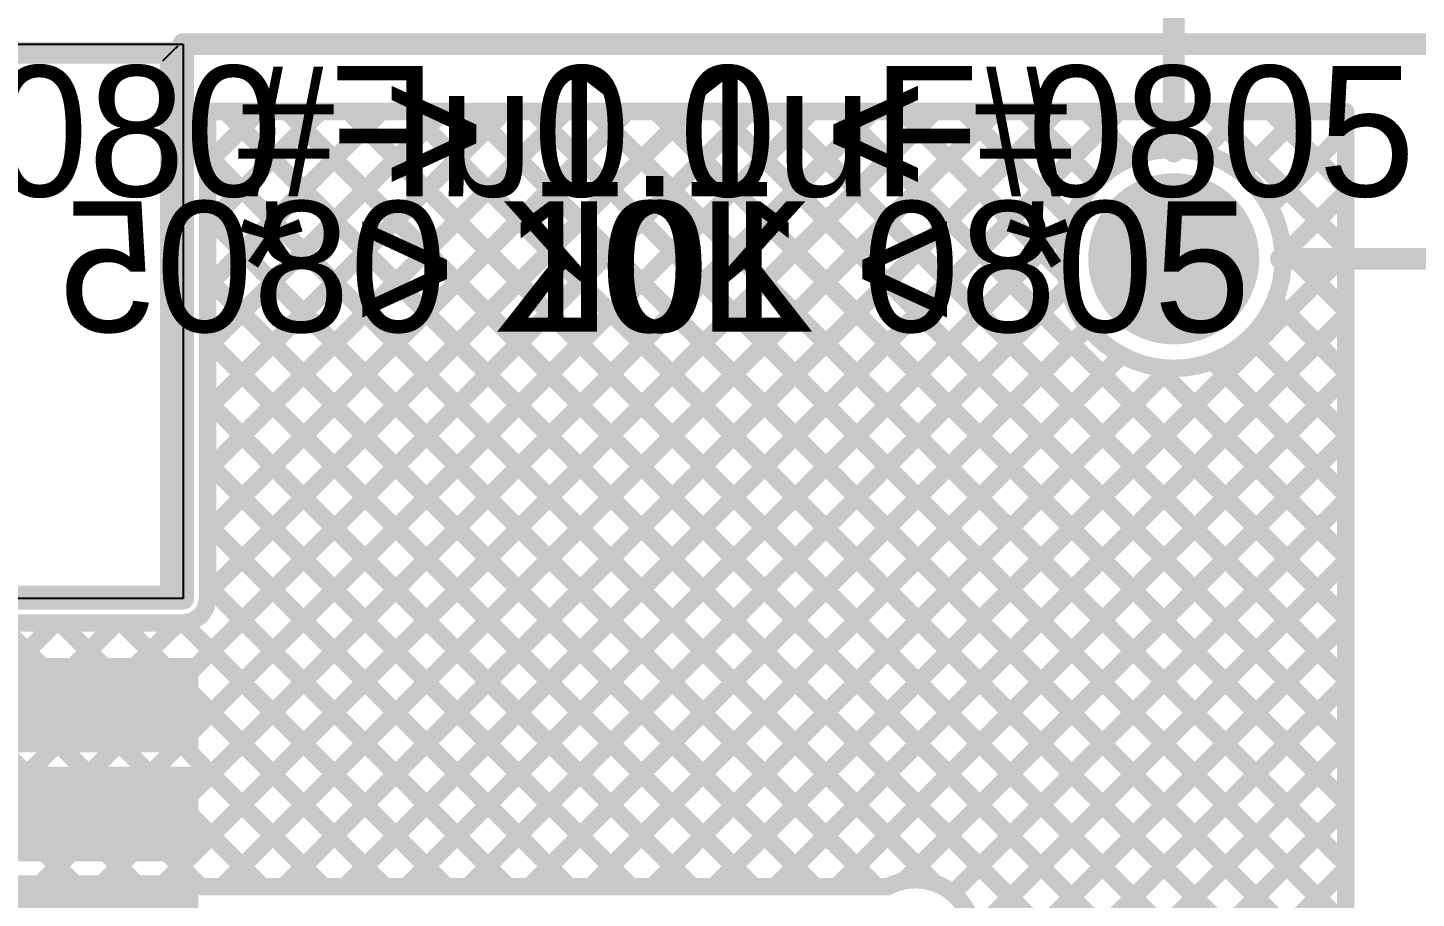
# Model space of a CAD drawing. Header units: millimetres. Extents: x 9.08 to 12.48, y 2.73 to 6.
# Drawn here: x 11.455 to 12.094, y 5.147 to 5.548 of the extents above; entities that cross this region are included whole.
import ezdxf

# ---------------------------------------------------------------- set-up
doc = ezdxf.new("R2010")
doc.units = ezdxf.units.MM
doc.header["$MEASUREMENT"] = 0
for name, color, linetype in [('BottomLayer', 5, 'Continuous'), ('BottomOverlay', 54, 'Continuous'), ('BottomSolder', 6, 'Continuous'), ('Mechanical1', 6, 'Continuous'), ('Mechanical13', 56, 'Continuous'), ('MultiLayer', 9, 'Continuous'), ('PadHoleLayer', 156, 'Continuous'), ('TopLayer', 1, 'Continuous'), ('TopOverlay', 2, 'Continuous'), ('TopPaste', 8, 'Continuous'), ('TopSolder', 216, 'Continuous')]:
    doc.layers.add(name, color=color, linetype=linetype)

# ---------------------------------------------------------------- blocks, each defined once
blk = doc.blocks.new('ESP32_WROOM_32__16MB__46')
at = {"layer": 'TopLayer'}
for points in [[(0.29528, 0.32697), (0.37402, 0.32697), (0.29528, 0.3624), (0.37402, 0.3624)], [(0.29528, 0.27697), (0.37402, 0.27697), (0.29528, 0.3124), (0.37402, 0.3124)], [(0.29528, 0.22697), (0.37402, 0.22697), (0.29528, 0.2624), (0.37402, 0.2624)]]:
    blk.add_solid(points, dxfattribs=at)
at = {"layer": 'TopOverlay', "const_width": 0.01}
for points in [[(-0.35564, 0.64469), (0.36481, 0.64469)], [(0.36481, 0.64469), (0.36535, 0.64414)], [(0.36535, 0.39469), (0.36535, 0.64414)], [(-0.35565, 0.39469), (0.36535, 0.39469)]]:
    blk.add_lwpolyline(points, dxfattribs=at)
at = {"layer": 'TopOverlay', "const_width": 0.005}
for points in [[(0.36231, 0.64469, 1), (0.36731, 0.64469, 1)], [(0.36231, 0.64469, 1), (0.36731, 0.64469, 1)], [(0.36285, 0.64414, 1), (0.36785, 0.64414, 1)], [(0.36285, 0.64414, 1), (0.36785, 0.64414, 1)], [(0.36285, 0.39469, 1), (0.36785, 0.39469, 1)], [(0.36285, 0.39469, 1), (0.36785, 0.39469, 1)]]:
    blk.add_lwpolyline(points, format="xyb", close=True, dxfattribs=at)
at = {"layer": 'TopPaste'}
for points in [[(0.29528, 0.32697), (0.37402, 0.32697), (0.29528, 0.3624), (0.37402, 0.3624)], [(0.29528, 0.27697), (0.37402, 0.27697), (0.29528, 0.3124), (0.37402, 0.3124)], [(0.29528, 0.22697), (0.37402, 0.22697), (0.29528, 0.2624), (0.37402, 0.2624)]]:
    blk.add_solid(points, dxfattribs=at)
at = {"layer": 'TopSolder'}
for points in [[(0.29128, 0.32297), (0.37802, 0.32297), (0.29128, 0.3664), (0.37802, 0.3664)], [(0.29128, 0.27297), (0.37802, 0.27297), (0.29128, 0.3164), (0.37802, 0.3164)], [(0.29128, 0.22297), (0.37802, 0.22297), (0.29128, 0.2664), (0.37802, 0.2664)]]:
    blk.add_solid(points, dxfattribs=at)

msp = doc.modelspace()

# ---------------------------------------------------------------- linework, layer by layer
at = {"layer": 'BottomLayer', "const_width": 0.008}
for points in [[(11.43161, 5.1525), (11.78811, 5.509)], [(11.45989, 5.1525), (11.81639, 5.509)], [(11.48818, 5.1525), (11.84468, 5.509)], [(11.48818, 5.1525), (11.84468, 5.509)], [(11.51646, 5.1525), (11.87296, 5.509)], [(11.53822, 5.509), (12.062, 5.509)], [(11.53822, 5.40053), (11.64669, 5.509)], [(11.53822, 5.37224), (11.67497, 5.509)], [(11.53822, 5.4571), (11.59012, 5.509)], [(11.53822, 5.42881), (11.6184, 5.509)], [(11.53822, 5.31568), (11.73154, 5.509)], [(11.53822, 5.28739), (11.75982, 5.509)], [(11.53822, 5.34396), (11.70326, 5.509)], [(11.53822, 5.48538), (11.56183, 5.509)], [(11.53822, 5.285), (11.53822, 5.509)], [(11.54475, 5.1525), (11.90125, 5.509)], [(11.54642, 5.509), (11.94592, 5.1095)], [(11.57303, 5.1525), (11.92953, 5.509)], [(11.5747, 5.509), (11.9742, 5.1095)], [(11.60131, 5.1525), (11.95781, 5.509)], [(11.60299, 5.509), (12.00137, 5.11062)], [(11.63127, 5.509), (12.062, 5.07827)], [(11.65956, 5.509), (12.062, 5.10655)], [(11.68784, 5.509), (12.062, 5.13484)], [(11.71612, 5.509), (12.062, 5.16312)], [(11.74441, 5.509), (12.062, 5.19141)], [(11.77269, 5.509), (12.062, 5.21969)], [(11.80098, 5.509), (12.062, 5.24798)], [(11.82926, 5.509), (12.062, 5.27626)], [(11.85755, 5.509), (11.93312, 5.43343)], [(11.88583, 5.509), (11.93576, 5.45907)], [(11.91411, 5.509), (11.94675, 5.47636)], [(11.9424, 5.509), (11.9636, 5.4878)], [(11.96572, 5.48862), (11.9861, 5.509)], [(11.97068, 5.509), (11.98835, 5.49133)], [(11.99542, 5.49004), (12.01438, 5.509)], [(11.99897, 5.509), (12.062, 5.44597)], [(12.0143, 5.48063), (12.04267, 5.509)], [(12.02725, 5.509), (12.062, 5.47425)], [(12.05554, 5.509), (12.062, 5.50253)], [(12.062, 4.98629), (12.062, 5.509)], [(12.02718, 5.46523), (12.062, 5.50005)], [(11.53822, 5.48892), (11.87291, 5.15422)], [(12.03321, 5.44298), (12.062, 5.47176)], [(11.53822, 5.46063), (11.84635, 5.1525)], [(11.6296, 5.1525), (11.93552, 5.45842)], [(11.77102, 5.1525), (12.062, 5.44348)], [(12.03295, 5.44674), (12.062, 5.41768)], [(11.53822, 5.43235), (11.81806, 5.1525)], [(11.65788, 5.1525), (11.93409, 5.42871)], [(12.02941, 5.42199), (12.062, 5.3894)], [(11.7993, 5.1525), (12.062, 5.4152)], [(11.68617, 5.1525), (11.94351, 5.40984)], [(11.53822, 5.40406), (11.78978, 5.1525)], [(12.01798, 5.40514), (12.062, 5.36111)], [(11.71445, 5.1525), (11.95891, 5.39696)], [(11.74274, 5.1525), (11.98115, 5.39092)], [(11.97504, 5.3915), (12.062, 5.30454)], [(12.00069, 5.39414), (12.062, 5.33283)], [(11.82759, 5.1525), (12.062, 5.38691)], [(11.53822, 5.37578), (11.7615, 5.1525)], [(11.85856, 5.15519), (12.062, 5.35863)], [(11.53822, 5.3475), (11.73321, 5.1525)], [(11.88117, 5.14951), (12.062, 5.33034)], [(11.53822, 5.31921), (11.70493, 5.1525)], [(11.89069, 5.13075), (12.062, 5.30206)], [(11.53822, 5.29093), (11.67664, 5.1525)], [(11.53736, 5.28071), (11.53822, 5.285)], [(11.527, 5.27378), (11.53129, 5.27464)], [(11.53129, 5.27464), (11.53493, 5.27707)], [(11.53493, 5.27707), (11.53736, 5.28071)], [(10.797, 5.27378), (11.527, 5.27378)], [(11.34676, 5.1525), (11.46804, 5.27378)], [(11.35737, 5.27378), (11.47865, 5.1525)], [(11.37504, 5.1525), (11.49632, 5.27378)], [(11.38565, 5.27378), (11.50694, 5.1525)], [(11.40332, 5.1525), (11.52461, 5.27378)], [(11.41394, 5.27378), (11.53522, 5.1525)], [(11.44222, 5.27378), (11.56351, 5.1525)], [(11.47051, 5.27378), (11.59179, 5.1525)], [(11.49879, 5.27378), (11.62007, 5.1525)], [(11.52706, 5.2738), (11.64836, 5.1525)], [(11.89773, 5.1095), (12.062, 5.27377)], [(11.92601, 5.1095), (12.062, 5.24549)], [(11.95429, 5.1095), (12.062, 5.21721)], [(11.98258, 5.1095), (12.062, 5.18892)], [(12.01114, 5.10978), (12.062, 5.16064)], [(11.038, 5.1525), (11.85122, 5.1525)]]:
    msp.add_lwpolyline(points, dxfattribs=at)
at = {"layer": 'BottomLayer'}
for points, const_width in [([(11.53622, 5.509, 1), (11.54022, 5.509, 1)], 0.004), ([(11.53622, 5.509, 1), (11.54022, 5.509, 1)], 0.004), ([(11.54442, 5.509, 1), (11.54842, 5.509, 1)], 0.004), ([(11.55983, 5.509, 1), (11.56383, 5.509, 1)], 0.004), ([(11.5727, 5.509, 1), (11.5767, 5.509, 1)], 0.004), ([(11.58812, 5.509, 1), (11.59212, 5.509, 1)], 0.004), ([(11.60099, 5.509, 1), (11.60499, 5.509, 1)], 0.004), ([(11.6164, 5.509, 1), (11.6204, 5.509, 1)], 0.004), ([(11.62927, 5.509, 1), (11.63327, 5.509, 1)], 0.004), ([(11.64469, 5.509, 1), (11.64869, 5.509, 1)], 0.004), ([(11.65756, 5.509, 1), (11.66156, 5.509, 1)], 0.004), ([(11.67297, 5.509, 1), (11.67697, 5.509, 1)], 0.004), ([(11.68584, 5.509, 1), (11.68984, 5.509, 1)], 0.004), ([(11.70125, 5.509, 1), (11.70525, 5.509, 1)], 0.004), ([(11.71412, 5.509, 1), (11.71812, 5.509, 1)], 0.004), ([(11.72954, 5.509, 1), (11.73354, 5.509, 1)], 0.004), ([(11.74241, 5.509, 1), (11.74641, 5.509, 1)], 0.004), ([(11.75782, 5.509, 1), (11.76182, 5.509, 1)], 0.004), ([(11.77069, 5.509, 1), (11.77469, 5.509, 1)], 0.004), ([(11.78611, 5.509, 1), (11.79011, 5.509, 1)], 0.004), ([(11.79898, 5.509, 1), (11.80298, 5.509, 1)], 0.004), ([(11.81439, 5.509, 1), (11.81839, 5.509, 1)], 0.004), ([(11.82726, 5.509, 1), (11.83126, 5.509, 1)], 0.004), ([(11.84268, 5.509, 1), (11.84668, 5.509, 1)], 0.004), ([(11.84268, 5.509, 1), (11.84668, 5.509, 1)], 0.004), ([(11.85555, 5.509, 1), (11.85955, 5.509, 1)], 0.004), ([(11.87096, 5.509, 1), (11.87496, 5.509, 1)], 0.004), ([(11.88383, 5.509, 1), (11.88783, 5.509, 1)], 0.004), ([(11.89925, 5.509, 1), (11.90325, 5.509, 1)], 0.004), ([(11.91211, 5.509, 1), (11.91611, 5.509, 1)], 0.004), ([(11.92753, 5.509, 1), (11.93153, 5.509, 1)], 0.004), ([(11.9404, 5.509, 1), (11.9444, 5.509, 1)], 0.004), ([(11.95581, 5.509, 1), (11.95981, 5.509, 1)], 0.004), ([(11.96868, 5.509, 1), (11.97268, 5.509, 1)], 0.004), ([(11.9841, 5.509, 1), (11.9881, 5.509, 1)], 0.004), ([(11.99697, 5.509, 1), (12.00097, 5.509, 1)], 0.004), ([(12.01238, 5.509, 1), (12.01638, 5.509, 1)], 0.004), ([(12.02525, 5.509, 1), (12.02925, 5.509, 1)], 0.004), ([(12.04067, 5.509, 1), (12.04467, 5.509, 1)], 0.004), ([(12.05354, 5.509, 1), (12.05754, 5.509, 1)], 0.004), ([(12.06, 5.509, 1), (12.064, 5.509, 1)], 0.004), ([(12.06, 5.509, 1), (12.064, 5.509, 1)], 0.004), ([(12.06, 5.50253, 1), (12.064, 5.50253, 1)], 0.004), ([(12.06, 5.50005, 1), (12.064, 5.50005, 1)], 0.004), ([(12.03324, 5.44126, 1), (11.9325, 5.44126, 1)], 0.008), ([(11.53622, 5.48892, 1), (11.54022, 5.48892, 1)], 0.004), ([(11.53622, 5.48538, 1), (11.54022, 5.48538, 1)], 0.004), ([(11.9616, 5.4878, 1), (11.9656, 5.4878, 1)], 0.004), ([(11.96372, 5.48862, 1), (11.96772, 5.48862, 1)], 0.004), ([(11.98635, 5.49133, 1), (11.99035, 5.49133, 1)], 0.004), ([(11.99342, 5.49004, 1), (11.99742, 5.49004, 1)], 0.004), ([(12.01229, 5.48063, 1), (12.01629, 5.48063, 1)], 0.004), ([(11.94475, 5.47636, 1), (11.94875, 5.47636, 1)], 0.004), ([(12.06, 5.47425, 1), (12.064, 5.47425, 1)], 0.004), ([(11.96787, 5.44126, 1), (11.99787, 5.44126, 1)], 0.03), ([(12.06, 5.47176, 1), (12.064, 5.47176, 1)], 0.004), ([(11.53622, 5.46063, 1), (11.54022, 5.46063, 1)], 0.004), ([(12.02518, 5.46523, 1), (12.02918, 5.46523, 1)], 0.004), ([(11.53622, 5.4571, 1), (11.54022, 5.4571, 1)], 0.004), ([(11.93352, 5.45842, 1), (11.93752, 5.45842, 1)], 0.004), ([(11.93376, 5.45907, 1), (11.93776, 5.45907, 1)], 0.004), ([(11.9305, 5.44126, 1), (11.9345, 5.44126, 1)], 0.004), ([(12.03095, 5.44674, 1), (12.03495, 5.44674, 1)], 0.004), ([(12.03121, 5.44298, 1), (12.03521, 5.44298, 1)], 0.004), ([(12.03124, 5.44126, 1), (12.03524, 5.44126, 1)], 0.004), ([(12.06, 5.44597, 1), (12.064, 5.44597, 1)], 0.004), ([(12.06, 5.44348, 1), (12.064, 5.44348, 1)], 0.004), ([(11.53622, 5.43235, 1), (11.54022, 5.43235, 1)], 0.004), ([(11.53622, 5.42881, 1), (11.54022, 5.42881, 1)], 0.004), ([(11.93112, 5.43343, 1), (11.93512, 5.43343, 1)], 0.004), ([(11.93209, 5.42871, 1), (11.93609, 5.42871, 1)], 0.004), ([(12.02741, 5.42199, 1), (12.03141, 5.42199, 1)], 0.004), ([(12.06, 5.41768, 1), (12.064, 5.41768, 1)], 0.004), ([(12.06, 5.4152, 1), (12.064, 5.4152, 1)], 0.004), ([(11.94151, 5.40984, 1), (11.94551, 5.40984, 1)], 0.004), ([(11.53622, 5.40406, 1), (11.54022, 5.40406, 1)], 0.004), ([(12.01598, 5.40514, 1), (12.01998, 5.40514, 1)], 0.004), ([(11.53622, 5.40053, 1), (11.54022, 5.40053, 1)], 0.004), ([(11.95691, 5.39696, 1), (11.96091, 5.39696, 1)], 0.004), ([(11.97304, 5.3915, 1), (11.97704, 5.3915, 1)], 0.004), ([(11.97915, 5.39092, 1), (11.98315, 5.39092, 1)], 0.004), ([(11.99869, 5.39414, 1), (12.00269, 5.39414, 1)], 0.004), ([(12.06, 5.3894, 1), (12.064, 5.3894, 1)], 0.004), ([(12.06, 5.38691, 1), (12.064, 5.38691, 1)], 0.004), ([(11.53622, 5.37578, 1), (11.54022, 5.37578, 1)], 0.004), ([(11.53622, 5.37224, 1), (11.54022, 5.37224, 1)], 0.004), ([(12.06, 5.36111, 1), (12.064, 5.36111, 1)], 0.004), ([(12.06, 5.35863, 1), (12.064, 5.35863, 1)], 0.004), ([(11.53622, 5.3475, 1), (11.54022, 5.3475, 1)], 0.004), ([(11.53622, 5.34396, 1), (11.54022, 5.34396, 1)], 0.004), ([(12.06, 5.33283, 1), (12.064, 5.33283, 1)], 0.004), ([(12.06, 5.33034, 1), (12.064, 5.33034, 1)], 0.004), ([(11.53622, 5.31921, 1), (11.54022, 5.31921, 1)], 0.004), ([(11.53622, 5.31568, 1), (11.54022, 5.31568, 1)], 0.004), ([(12.06, 5.30454, 1), (12.064, 5.30454, 1)], 0.004), ([(12.06, 5.30206, 1), (12.064, 5.30206, 1)], 0.004), ([(11.53622, 5.29093, 1), (11.54022, 5.29093, 1)], 0.004), ([(11.53622, 5.28739, 1), (11.54022, 5.28739, 1)], 0.004), ([(11.53622, 5.285, 1), (11.54022, 5.285, 1)], 0.004), ([(11.53622, 5.285, 1), (11.54022, 5.285, 1)], 0.004), ([(11.52929, 5.27464, 1), (11.53329, 5.27464, 1)], 0.004), ([(11.52929, 5.27464, 1), (11.53329, 5.27464, 1)], 0.004), ([(11.53293, 5.27707, 1), (11.53693, 5.27707, 1)], 0.004), ([(11.53293, 5.27707, 1), (11.53693, 5.27707, 1)], 0.004), ([(11.53536, 5.28071, 1), (11.53936, 5.28071, 1)], 0.004), ([(11.53536, 5.28071, 1), (11.53936, 5.28071, 1)], 0.004), ([(12.06, 5.27626, 1), (12.064, 5.27626, 1)], 0.004), ([(11.46604, 5.27378, 1), (11.47004, 5.27378, 1)], 0.004), ([(11.46851, 5.27378, 1), (11.47251, 5.27378, 1)], 0.004), ([(11.49432, 5.27378, 1), (11.49832, 5.27378, 1)], 0.004), ([(11.49679, 5.27378, 1), (11.50079, 5.27378, 1)], 0.004), ([(11.52261, 5.27378, 1), (11.52661, 5.27378, 1)], 0.004), ([(11.525, 5.27378, 1), (11.529, 5.27378, 1)], 0.004), ([(11.525, 5.27378, 1), (11.529, 5.27378, 1)], 0.004), ([(11.52506, 5.2738, 1), (11.52906, 5.2738, 1)], 0.004), ([(12.06, 5.27377, 1), (12.064, 5.27377, 1)], 0.004), ([(12.06, 5.24798, 1), (12.064, 5.24798, 1)], 0.004), ([(12.06, 5.24549, 1), (12.064, 5.24549, 1)], 0.004), ([(12.06, 5.21969, 1), (12.064, 5.21969, 1)], 0.004), ([(12.06, 5.21721, 1), (12.064, 5.21721, 1)], 0.004), ([(12.06, 5.19141, 1), (12.064, 5.19141, 1)], 0.004), ([(12.06, 5.18892, 1), (12.064, 5.18892, 1)], 0.004), ([(12.06, 5.16312, 1), (12.064, 5.16312, 1)], 0.004), ([(12.06, 5.16064, 1), (12.064, 5.16064, 1)], 0.004), ([(11.85656, 5.15519, 1), (11.86056, 5.15519, 1)], 0.004), ([(11.87091, 5.15422, 1), (11.87491, 5.15422, 1)], 0.004), ([(11.45789, 5.1525, 1), (11.46189, 5.1525, 1)], 0.004), ([(11.47665, 5.1525, 1), (11.48065, 5.1525, 1)], 0.004), ([(11.48618, 5.1525, 1), (11.49018, 5.1525, 1)], 0.004), ([(11.48618, 5.1525, 1), (11.49018, 5.1525, 1)], 0.004), ([(11.50494, 5.1525, 1), (11.50894, 5.1525, 1)], 0.004), ([(11.51446, 5.1525, 1), (11.51846, 5.1525, 1)], 0.004), ([(11.53322, 5.1525, 1), (11.53722, 5.1525, 1)], 0.004), ([(11.54275, 5.1525, 1), (11.54675, 5.1525, 1)], 0.004), ([(11.56151, 5.1525, 1), (11.56551, 5.1525, 1)], 0.004), ([(11.57103, 5.1525, 1), (11.57503, 5.1525, 1)], 0.004), ([(11.58979, 5.1525, 1), (11.59379, 5.1525, 1)], 0.004), ([(11.59931, 5.1525, 1), (11.60331, 5.1525, 1)], 0.004), ([(11.61807, 5.1525, 1), (11.62207, 5.1525, 1)], 0.004), ([(11.6276, 5.1525, 1), (11.6316, 5.1525, 1)], 0.004), ([(11.64636, 5.1525, 1), (11.65036, 5.1525, 1)], 0.004), ([(11.65588, 5.1525, 1), (11.65988, 5.1525, 1)], 0.004), ([(11.67464, 5.1525, 1), (11.67864, 5.1525, 1)], 0.004), ([(11.68417, 5.1525, 1), (11.68817, 5.1525, 1)], 0.004), ([(11.70293, 5.1525, 1), (11.70693, 5.1525, 1)], 0.004), ([(11.71245, 5.1525, 1), (11.71645, 5.1525, 1)], 0.004), ([(11.73121, 5.1525, 1), (11.73521, 5.1525, 1)], 0.004), ([(11.74074, 5.1525, 1), (11.74474, 5.1525, 1)], 0.004), ([(11.7595, 5.1525, 1), (11.7635, 5.1525, 1)], 0.004), ([(11.76902, 5.1525, 1), (11.77302, 5.1525, 1)], 0.004), ([(11.78778, 5.1525, 1), (11.79178, 5.1525, 1)], 0.004), ([(11.7973, 5.1525, 1), (11.8013, 5.1525, 1)], 0.004), ([(11.81606, 5.1525, 1), (11.82006, 5.1525, 1)], 0.004), ([(11.82559, 5.1525, 1), (11.82959, 5.1525, 1)], 0.004), ([(11.84435, 5.1525, 1), (11.84835, 5.1525, 1)], 0.004), ([(11.84922, 5.1525, 1), (11.85322, 5.1525, 1)], 0.004), ([(11.84922, 5.1525, 1), (11.85322, 5.1525, 1)], 0.004), ([(11.87917, 5.14951, 1), (11.88317, 5.14951, 1)], 0.004)]:
    msp.add_lwpolyline(points, format="xyb", close=True, dxfattribs=dict(at, const_width=const_width))
at = {"layer": 'BottomLayer', "const_width": 0.008}
msp.add_lwpolyline([(11.85122, 5.1525, -0.56883), (11.89075, 5.129)], format="xyb", dxfattribs=at)
at = {"layer": 'BottomSolder', "const_width": 0.034}
msp.add_lwpolyline([(11.96587, 5.44126, 1), (11.99987, 5.44126, 1)], format="xyb", close=True, dxfattribs=at)
at = {"layer": 'Mechanical1', "const_width": 0.01}
for points in [[(11.98287, 5.49063), (11.98287, 5.68)], [(12.03224, 5.44126), (12.288, 5.44126)]]:
    msp.add_lwpolyline(points, dxfattribs=at)
at = {"layer": 'Mechanical1', "const_width": 0.005}
for points in [[(11.98037, 5.49063, 1), (11.98537, 5.49063, 1)], [(12.02974, 5.44126, 1), (12.03474, 5.44126, 1)]]:
    msp.add_lwpolyline(points, format="xyb", close=True, dxfattribs=at)
at = {"layer": 'Mechanical13', "const_width": 0.01}
for points in [[(11.527, 5.285), (11.527, 5.54)], [(11.527, 5.54), (12.10098, 5.54)], [(10.797, 5.285), (11.527, 5.285)]]:
    msp.add_lwpolyline(points, dxfattribs=at)
at = {"layer": 'Mechanical13', "const_width": 0.005}
for points in [[(11.5245, 5.54, 1), (11.5295, 5.54, 1)], [(11.5245, 5.54, 1), (11.5295, 5.54, 1)], [(11.5245, 5.285, 1), (11.5295, 5.285, 1)], [(11.5245, 5.285, 1), (11.5295, 5.285, 1)]]:
    msp.add_lwpolyline(points, format="xyb", close=True, dxfattribs=at)
at = {"layer": 'MultiLayer'}
for p, q in [((10.797, 5.54), (11.527, 5.54)), ((11.527, 5.54), (11.527, 5.285)), ((11.527, 5.285), (10.797, 5.285))]:
    msp.add_line(p, q, dxfattribs=at)
at = {"layer": 'MultiLayer', "const_width": 0.03}
msp.add_lwpolyline([(11.96787, 5.44126, 1), (11.99787, 5.44126, 1)], format="xyb", close=True, dxfattribs=at)
at = {"layer": 'PadHoleLayer', "const_width": 0.03937}
msp.add_lwpolyline([(11.96319, 5.44126, 1), (12.00256, 5.44126, 1)], format="xyb", close=True, dxfattribs=at)
at = {"layer": 'TopLayer'}
for points, const_width in [([(11.96787, 5.44126, 1), (11.99787, 5.44126, 1)], 0.03), ([(11.4844, 5.236, 1), (11.4969, 5.236, 1)], 0.0125), ([(11.48565, 5.186, 1), (11.49565, 5.186, 1)], 0.01)]:
    msp.add_lwpolyline(points, format="xyb", close=True, dxfattribs=dict(at, const_width=const_width))
for points, const_width in [([(11.169, 5.236), (11.49065, 5.236)], 0.025), ([(11.385, 5.186), (11.49065, 5.186)], 0.02)]:
    msp.add_lwpolyline(points, dxfattribs=dict(at, const_width=const_width))
at = {"layer": 'TopSolder', "const_width": 0.034}
msp.add_lwpolyline([(11.96587, 5.44126, 1), (11.99987, 5.44126, 1)], format="xyb", close=True, dxfattribs=at)

# ---------------------------------------------------------------- block references
at = {"rotation": 360}
msp.add_blockref('ESP32_WROOM_32__16MB__46', (11.156, 4.89131), dxfattribs=at)

# ---------------------------------------------------------------- texts
at = {"layer": 'BottomOverlay', "text_generation_flag": 2}
for s, p in [('# > 0.1uF 0805', (11.936, 5.47)), ('* > 10K 0805', (11.936, 5.4077))]:
    msp.add_text(s, height=0.06, rotation=360, dxfattribs=at).set_placement(p)
at = {"layer": 'TopOverlay'}
msp.add_text('# > 0.1uF 0805', height=0.06, rotation=360, dxfattribs=at).set_placement((11.552, 5.47))
msp.add_text('* > 10K 0805', height=0.06, dxfattribs=at).set_placement((11.552, 5.4077))

doc.saveas('drawing.dxf')
